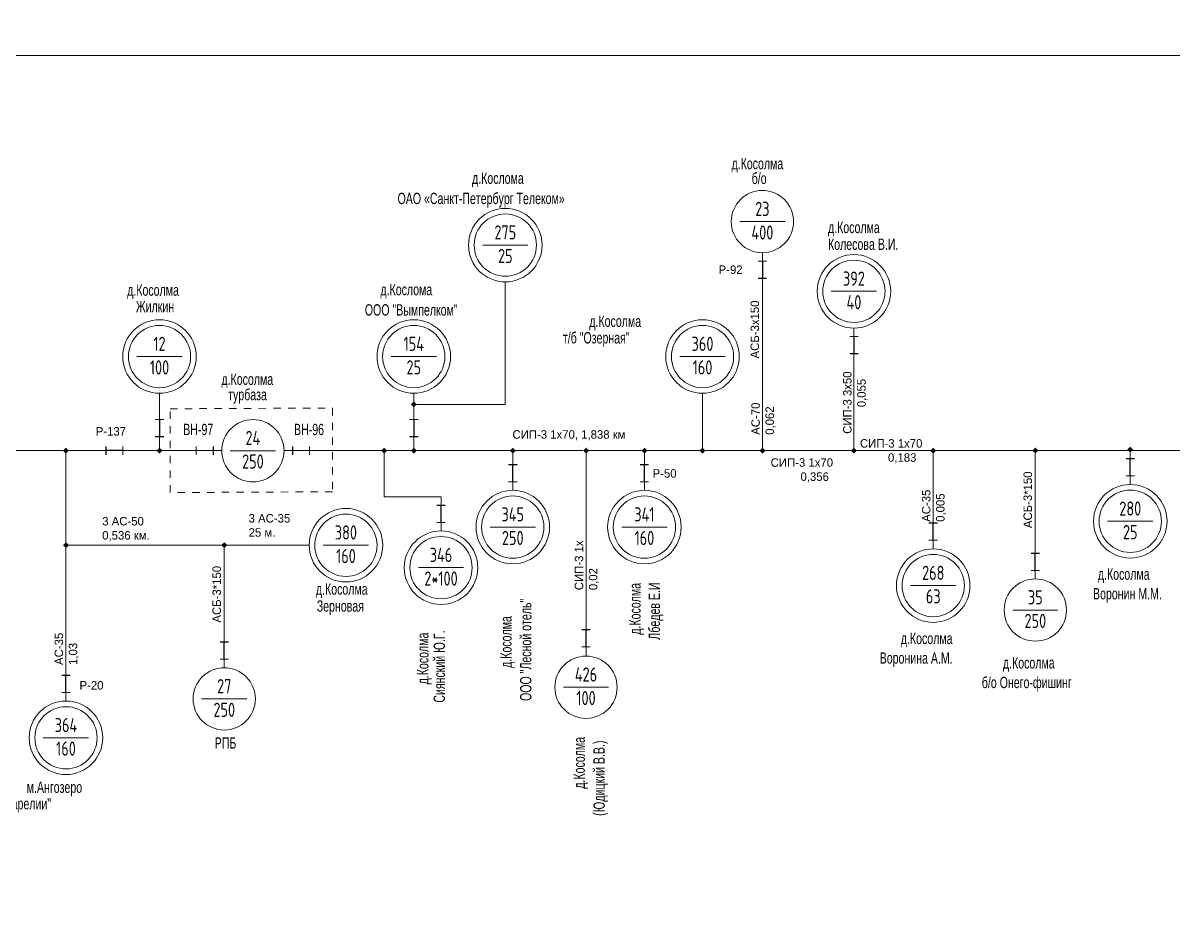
# Model space of a CAD drawing. Header units: millimetres. Extents: x 761 to 2477, y -1102 to -145.
# Drawn here: x 1092.4 to 1248.1, y -623.3 to -503.4 of the extents above; entities that cross this region are included whole.
import ezdxf
from ezdxf.enums import TextEntityAlignment as Align

# ---------------------------------------------------------------- set-up
doc = ezdxf.new("R2010")
doc.units = ezdxf.units.MM
doc.linetypes.add('JIS_02_1.0', pattern=[2, 1, -1])
for name, color, linetype, lineweight in [('10_КВ', 250, 'Continuous', 18), ('АТРИБУТЫ', 7, 'Continuous', 13), ('РАЗЪЕД_РУБИЛЬН', 150, 'Continuous', 13), ('ТЕКСТ', 7, 'Continuous', 13)]:
    doc.layers.add(name, color=color, linetype=linetype, lineweight=lineweight)
doc.layers.add('Слой1', color=7, linetype='Continuous', lineweight=13, plot=False)
doc.layers.add('СХ_ОПЕРАТИВНАЯ', color=10, linetype='Continuous')
doc.layers.add('ШУНТ_РАЗЪЕД', color=161, linetype='Continuous')
doc.styles.add('ATTRIB', font='txt.shx', dxfattribs={"width": 0.7, "height": 5})
doc.styles.add('ТЕКСТ_МОДЕЛИ', font='txt.shx', dxfattribs={"width": 0.7, "height": 5})

# ---------------------------------------------------------------- blocks, each defined once
blk = doc.blocks.new('ОТВЕТВЛЕНИЕ')
at = {"color": 0, "linetype": 'ByBlock'}
blk.add_solid([(0, 1.06), (1.06, 0), (-1.06, 0), (0, -1.06)], dxfattribs=at)
blk = doc.blocks.new('ТРАНСФ_ПОДСТ')
at = {"color": 7}
blk.add_line((-8, -11), (8, -11), dxfattribs=at)
at = {"color": 0}
blk.add_circle((0, -11), 11, dxfattribs=at)
at = {"layer": 'АТРИБУТЫ', "style": 'ATTRIB', "width": 0.7, "flags": 4}
for tag, p in [('OBOZN', (0, -9)), ('MOCHNOCT', (0, -17.33))]:
    blk.add_attdef(tag, text='', height=5, dxfattribs=at).set_placement(p, align=Align.CENTER)
at = {"layer": 'АТРИБУТЫ', "style": 'ТЕКСТ_МОДЕЛИ', "width": 0.7}
blk.add_attdef('MESTO_1', text='', height=5, dxfattribs=at).set_placement((14, -11), align=Align.BOTTOM_LEFT)
blk.add_attdef('MESTO_2', text='', height=5, dxfattribs=at).set_placement((14, -12), align=Align.TOP_LEFT)
blk = doc.blocks.new('РАЗЪЕДИНИТЕЛЬ')
at = {"color": 0, "linetype": 'ByBlock'}
for p, q in [((0, 0), (0, -3)), ((0, -9), (0, -12))]:
    blk.add_line(p, q, dxfattribs=at)
at = {"layer": 'РАЗЪЕД_РУБИЛЬН', "color": 0, "linetype": 'ByBlock'}
blk.add_line((-1.5, -3), (1.5, -3), dxfattribs=at)
at = {"layer": 'СХ_ОПЕРАТИВНАЯ', "color": 0, "linetype": 'ByBlock'}
blk.add_line((-1.5, -9), (1.5, -9), dxfattribs=at)
at = {"layer": 'ШУНТ_РАЗЪЕД', "color": 0}
blk.add_line((0, -3), (0, -9), dxfattribs=at)
at = {"layer": 'РАЗЪЕД_РУБИЛЬН', "color": 7, "style": 'ATTRIB', "width": 0.7}
blk.add_attdef('ДИСП_НОМ', text='', height=5, dxfattribs=at).set_placement((-4.75, -6), align=Align.MIDDLE_RIGHT)
at = {"layer": 'РАЗЪЕД_РУБИЛЬН', "color": 7, "style": 'ATTRIB', "width": 0.7, "flags": 1}
blk.add_attdef('КОД', text='', height=5, dxfattribs=at).set_placement((-4.75, -12), align=Align.MIDDLE_RIGHT)
blk = doc.blocks.new('ВЫКЛ_НАГРУЗКИ')
at = {"color": 0, "linetype": 'ByBlock'}
for p, q in [((0, 0), (0, -3)), ((0, -9), (0, -12))]:
    blk.add_line(p, q, dxfattribs=at)
at = {"layer": 'РАЗЪЕД_РУБИЛЬН', "color": 0, "linetype": 'ByBlock'}
blk.add_line((-1.5, -3), (1.5, -3), dxfattribs=at)
at = {"layer": 'СХ_ОПЕРАТИВНАЯ', "color": 0, "linetype": 'ByBlock'}
blk.add_line((-1.5, -9), (1.5, -9), dxfattribs=at)
at = {"layer": 'РАЗЪЕД_РУБИЛЬН', "color": 7, "style": 'ATTRIB', "width": 0.7}
blk.add_attdef('ДИСП_НОМ', text='', height=5, dxfattribs=at).set_placement((-4.75, -6), align=Align.MIDDLE_RIGHT)
at = {"layer": 'РАЗЪЕД_РУБИЛЬН', "color": 7, "style": 'ATTRIB', "width": 0.7, "flags": 1}
blk.add_attdef('КОД', text='', height=5, dxfattribs=at).set_placement((-4.75, -12), align=Align.MIDDLE_RIGHT)

msp = doc.modelspace()

# ---------------------------------------------------------------- linework, layer by layer
at = {"layer": '10_КВ', "color": 7}
for p, q in [((1192.53, -561.33), (1192.53, -537.98)), ((1204.93, -561.33), (1204.93, -549.33)), ((1110.87, -555.97), (1110.87, -553.57)), ((1145.31, -561.33), (1145.31, -553.57)), ((1184.42, -561.33), (1184.42, -553.57)), ((1110.87, -561.33), (1110.87, -560.57)), ((1085.79, -561.33), (1097.79, -561.33)), ((1098.2, -561.33), (1098.2, -569)), ((1102.44, -561.33), (1098.6, -561.33)), ((1107.04, -561.33), (1110.87, -561.33)), ((1110.87, -561.33), (1114.7, -561.33)), ((1115.85, -561.33), (1118.15, -561.33)), ((1128.89, -561.33), (1131.19, -561.33)), ((1132.34, -561.33), (1136.17, -561.33)), ((1136.17, -561.33), (1140, -561.33)), ((1140, -561.33), (1168.22, -561.33)), ((1158.72, -562.1), (1158.74, -561.33)), ((1180.64, -561.33), (1168.64, -561.33)), ((1176.55, -562.1), (1176.55, -561.72)), ((1176.56, -561.33), (1192.53, -561.33)), ((1204.53, -561.33), (1192.53, -561.33)), ((1204.93, -561.33), (1232.02, -561.33)), ((1215.67, -570.02), (1215.67, -561.33)), ((1229.5, -574.1), (1229.5, -561.33)), ((1232.02, -561.33), (1265.78, -561.33)), ((1242.36, -565.54), (1242.36, -561.34)), ((1098.2, -569), (1098.2, -590.64)), ((1098.2, -574.14), (1119.64, -574.14)), ((1119.64, -574.14), (1119.64, -586.14)), ((1119.64, -574.14), (1131.14, -574.14))]:
    msp.add_line(p, q, dxfattribs=at)
at = {"layer": '10_КВ', "color": 7, "ltscale": 100}
msp.add_line((1168.64, -589.16), (1168.64, -561.33), dxfattribs=at)
for points in [[(1145.31, -555.07), (1157.71, -555.07), (1157.71, -538.47)], [(1149, -567.59), (1141.3, -567.59), (1141.3, -561.33)]]:
    msp.add_lwpolyline(points, dxfattribs=at)
at = {"layer": '10_КВ', "color": 7, "linetype": 'JIS_02_1.0'}
msp.add_lwpolyline([(1112.3, -555.66), (1134.31, -555.55), (1134.31, -566.9), (1112.3, -567.01)], close=True, dxfattribs=at)
at = {"layer": '10_КВ', "color": 7}
for centre in [(1157.71, -533.49), (1204.93, -539.75), (1110.87, -548.58), (1145.31, -548.58), (1184.42, -548.58), (1158.72, -571.68), (1176.55, -571.68), (1242.36, -570.9), (1136.12, -574.14), (1149, -577.18), (1215.67, -579.61), (1098.2, -600.22)]:
    msp.add_circle(centre, 4.98, dxfattribs=at)
at = {"layer": 'Слой1', "color": 3}
msp.add_line((1425.25, -507.8), (1020.25, -507.8), dxfattribs=at)
for points in [[(1005.25, -507.8), (1425.25, -507.8), (1425.25, -210.8), (1005.25, -210.8)], [(1005.25, -804.8), (1425.25, -804.8), (1425.25, -507.8), (1005.25, -507.8)]]:
    msp.add_lwpolyline(points, close=True, dxfattribs=at)

# ---------------------------------------------------------------- block references
at = {"layer": '10_КВ', "color": 7}
ref = msp.add_blockref('ТРАНСФ_ПОДСТ', (1192.53, -526.09), dxfattribs=dict(at, xscale=0.3833279999998354, yscale=0.3833279999998354, zscale=0.3833279999998354))
ref.add_attrib('MESTO_1', 'д.Косолма', dxfattribs={"layer": 'АТРИБУТЫ', "height": 1.533, "width": 0.7}).set_placement((1188.35, -523.67), align=Align.BOTTOM_LEFT)
ref.add_attrib('MESTO_2', 'б/о', dxfattribs={"layer": 'АТРИБУТЫ', "height": 1.533, "width": 0.7}).set_placement((1191.08, -523.68), align=Align.TOP_LEFT)
ref.add_attrib('OBOZN', '23', dxfattribs={"layer": 'АТРИБУТЫ', "height": 1.917, "style": 'ATTRIB', "width": 0.7, "flags": 4}).set_placement((1192.53, -529.54), align=Align.CENTER)
ref.add_attrib('MOCHNOCT', '400', dxfattribs={"layer": 'АТРИБУТЫ', "height": 1.917, "style": 'ATTRIB', "width": 0.7, "flags": 4}).set_placement((1192.53, -532.74), align=Align.CENTER)
ref = msp.add_blockref('ТРАНСФ_ПОДСТ', (1157.71, -529.27), dxfattribs=dict(at, xscale=0.3833279999998354, yscale=0.3833279999998354, zscale=0.3833279999998354))
ref.add_attrib('MESTO_1', 'д.Кослома', dxfattribs={"layer": 'АТРИБУТЫ', "height": 1.533, "width": 0.7}).set_placement((1153.2, -525.65), align=Align.BOTTOM_LEFT)
ref.add_attrib('MESTO_2', 'ОАО «Санкт-Петербург Телеком»', dxfattribs={"layer": 'АТРИБУТЫ', "height": 1.5333, "width": 0.7}).set_placement((1143.11, -526.4), align=Align.TOP_LEFT)
ref.add_attrib('OBOZN', '275', dxfattribs={"layer": 'АТРИБУТЫ', "height": 1.917, "style": 'ATTRIB', "width": 0.7, "flags": 4}).set_placement((1157.71, -532.72), align=Align.CENTER)
ref.add_attrib('MOCHNOCT', '25', dxfattribs={"layer": 'АТРИБУТЫ', "height": 1.917, "style": 'ATTRIB', "width": 0.7, "flags": 4}).set_placement((1157.71, -535.92), align=Align.CENTER)
ref = msp.add_blockref('ТРАНСФ_ПОДСТ', (1204.93, -535.53), dxfattribs=dict(at, xscale=0.3833279999998354, yscale=0.3833279999998354, zscale=0.3833279999998354))
ref.add_attrib('MESTO_1', 'д.Косолма', dxfattribs={"layer": 'АТРИБУТЫ', "height": 1.533, "width": 0.7}).set_placement((1201.42, -532.32), align=Align.BOTTOM_LEFT)
ref.add_attrib('MESTO_2', 'Колесова В.И.', dxfattribs={"layer": 'АТРИБУТЫ', "height": 1.5333, "width": 0.7}).set_placement((1201.42, -532.6), align=Align.TOP_LEFT)
ref.add_attrib('OBOZN', '392', dxfattribs={"layer": 'АТРИБУТЫ', "height": 1.917, "style": 'ATTRIB', "width": 0.7, "flags": 4}).set_placement((1204.93, -538.98), align=Align.CENTER)
ref.add_attrib('MOCHNOCT', '40', dxfattribs={"layer": 'АТРИБУТЫ', "height": 1.917, "style": 'ATTRIB', "width": 0.7, "flags": 4}).set_placement((1204.93, -542.18), align=Align.CENTER)
at = {"layer": '10_КВ', "color": 7, "xscale": 0.3833279999998354, "yscale": 0.3833279999998354, "zscale": 0.3833279999998354}
for name, p in [('РАЗЪЕДИНИТЕЛЬ', (1192.53, -534.53)), ('РАЗЪЕДИНИТЕЛЬ', (1204.93, -544.73)), ('РАЗЪЕДИНИТЕЛЬ', (1110.87, -555.97)), ('РАЗЪЕДИНИТЕЛЬ', (1145.31, -555.97)), ('ОТВЕТВЛЕНИЕ', (1145.31, -555.07)), ('ОТВЕТВЛЕНИЕ', (1098.2, -561.33)), ('ОТВЕТВЛЕНИЕ', (1110.87, -561.33)), ('ОТВЕТВЛЕНИЕ', (1141.3, -561.33)), ('ОТВЕТВЛЕНИЕ', (1145.31, -561.33)), ('ОТВЕТВЛЕНИЕ', (1158.73, -561.33)), ('ОТВЕТВЛЕНИЕ', (1168.64, -561.33)), ('ОТВЕТВЛЕНИЕ', (1176.57, -561.33)), ('ОТВЕТВЛЕНИЕ', (1184.42, -561.33)), ('ОТВЕТВЛЕНИЕ', (1192.53, -561.33)), ('ОТВЕТВЛЕНИЕ', (1204.93, -561.33)), ('ОТВЕТВЛЕНИЕ', (1215.67, -561.33)), ('ОТВЕТВЛЕНИЕ', (1229.5, -561.33)), ('ОТВЕТВЛЕНИЕ', (1242.34, -561.19)), ('ОТВЕТВЛЕНИЕ', (1098.2, -574.14)), ('ОТВЕТВЛЕНИЕ', (1119.64, -574.14))]:
    msp.add_blockref(name, p, dxfattribs=at)
at = {"layer": '10_КВ', "color": 7}
ref = msp.add_blockref('ТРАНСФ_ПОДСТ', (1110.87, -544.37), dxfattribs=dict(at, xscale=0.3833279999998354, yscale=0.3833279999998354, zscale=0.3833279999998354))
ref.add_attrib('MESTO_1', 'д.Косолма', dxfattribs={"layer": 'АТРИБУТЫ', "height": 1.533, "width": 0.7}).set_placement((1106.49, -540.81), align=Align.BOTTOM_LEFT)
ref.add_attrib('MESTO_2', 'Жилкин', dxfattribs={"layer": 'АТРИБУТЫ', "height": 1.533, "width": 0.7}).set_placement((1107.67, -541.04), align=Align.TOP_LEFT)
ref.add_attrib('OBOZN', '12', dxfattribs={"layer": 'АТРИБУТЫ', "height": 1.917, "style": 'ATTRIB', "width": 0.7, "flags": 4}).set_placement((1110.87, -547.82), align=Align.CENTER)
ref.add_attrib('MOCHNOCT', '100', dxfattribs={"layer": 'АТРИБУТЫ', "height": 1.917, "style": 'ATTRIB', "width": 0.7, "flags": 4}).set_placement((1110.87, -551.01), align=Align.CENTER)
ref = msp.add_blockref('ТРАНСФ_ПОДСТ', (1145.31, -544.37), dxfattribs=dict(at, xscale=0.3833279999998354, yscale=0.3833279999998354, zscale=0.3833279999998354))
ref.add_attrib('MESTO_1', 'д.Кослома', dxfattribs={"layer": 'АТРИБУТЫ', "height": 1.533, "width": 0.7}).set_placement((1140.8, -540.74), align=Align.BOTTOM_LEFT)
ref.add_attrib('MESTO_2', 'ООО "Вымпелком"', dxfattribs={"layer": 'АТРИБУТЫ', "height": 1.5333, "width": 0.7}).set_placement((1138.68, -541.5), align=Align.TOP_LEFT)
ref.add_attrib('OBOZN', '154', dxfattribs={"layer": 'АТРИБУТЫ', "height": 1.917, "style": 'ATTRIB', "width": 0.7, "flags": 4}).set_placement((1145.31, -547.82), align=Align.CENTER)
ref.add_attrib('MOCHNOCT', '25', dxfattribs={"layer": 'АТРИБУТЫ', "height": 1.917, "style": 'ATTRIB', "width": 0.7, "flags": 4}).set_placement((1145.31, -551.01), align=Align.CENTER)
ref = msp.add_blockref('ТРАНСФ_ПОДСТ', (1184.42, -544.37), dxfattribs=dict(at, xscale=0.3833279999998354, yscale=0.3833279999998354, zscale=0.3833279999998354))
ref.add_attrib('MESTO_1', 'д.Косолма', dxfattribs={"layer": 'АТРИБУТЫ', "height": 1.533, "width": 0.7}).set_placement((1169.09, -545.03), align=Align.BOTTOM_LEFT)
ref.add_attrib('MESTO_2', 'т/б "Озерная"', dxfattribs={"layer": 'АТРИБУТЫ', "height": 1.5333, "width": 0.7}).set_placement((1165.51, -545.28), align=Align.TOP_LEFT)
ref.add_attrib('OBOZN', '360', dxfattribs={"layer": 'АТРИБУТЫ', "height": 1.917, "style": 'ATTRIB', "width": 0.7, "flags": 4}).set_placement((1184.42, -547.82), align=Align.CENTER)
ref.add_attrib('MOCHNOCT', '160', dxfattribs={"layer": 'АТРИБУТЫ', "height": 1.917, "style": 'ATTRIB', "width": 0.7, "flags": 4}).set_placement((1184.42, -551.01), align=Align.CENTER)
ref = msp.add_blockref('ТРАНСФ_ПОДСТ', (1123.52, -557.12), dxfattribs=dict(at, xscale=0.3833279999998354, yscale=0.3833279999998354, zscale=0.3833279999998354))
ref.add_attrib('MESTO_1', 'д.Косолма', dxfattribs={"layer": 'АТРИБУТЫ', "height": 1.533, "width": 0.7}).set_placement((1119.26, -552.88), align=Align.BOTTOM_LEFT)
ref.add_attrib('MESTO_2', 'турбаза', dxfattribs={"layer": 'АТРИБУТЫ', "height": 1.533, "width": 0.7}).set_placement((1120.17, -552.97), align=Align.TOP_LEFT)
ref.add_attrib('OBOZN', '24', dxfattribs={"layer": 'АТРИБУТЫ', "height": 1.917, "style": 'ATTRIB', "width": 0.7, "flags": 4}).set_placement((1123.52, -560.57), align=Align.CENTER)
ref.add_attrib('MOCHNOCT', '250', dxfattribs={"layer": 'АТРИБУТЫ', "height": 1.917, "style": 'ATTRIB', "width": 0.7, "flags": 4}).set_placement((1123.52, -563.76), align=Align.CENTER)
ref = msp.add_blockref('ВЫКЛ_НАГРУЗКИ', (1114.7, -561.33), dxfattribs=dict(at, xscale=-0.3833279999999775, yscale=0.3833279999999775, zscale=0.3833280000000001, rotation=90))
ref.add_attrib('ДИСП_НОМ', 'ВН-97', dxfattribs={"layer": 'РАЗЪЕД_РУБИЛЬН', "color": 7, "height": 1.533, "width": 0.7}).set_placement((1118.15, -558.46), align=Align.MIDDLE_RIGHT)
ref = msp.add_blockref('ВЫКЛ_НАГРУЗКИ', (1132.34, -561.33), dxfattribs=dict(at, xscale=0.3833279999999775, yscale=0.3833279999999775, zscale=0.3833279999999775, rotation=270))
ref.add_attrib('ДИСП_НОМ', 'ВН-96', dxfattribs={"layer": 'РАЗЪЕД_РУБИЛЬН', "color": 7, "height": 1.533, "width": 0.7}).set_placement((1131.12, -558.46), align=Align.MIDDLE)
for p, xscale, yscale, zscale, rotation in [((1107.04, -561.33), 0.3833279999999775, 0.3833279999999775, 0.3833279999999775, 270), ((1158.72, -566.7), 0.3833279999998354, 0.3833279999998354, 0.3833279999998354, 180), ((1176.55, -566.7), 0.3833279999998354, 0.3833279999998354, 0.3833279999998354, 180), ((1242.36, -565.91), 0.3833279999998354, 0.3833279999998354, 0.3833279999998354, 180), ((1149, -572.19), 0.3833279999998354, 0.3833279999998354, 0.3833279999998354, 180), ((1215.67, -574.62), 0.3833279999998354, 0.3833279999998354, 0.3833279999998354, 180), ((1229.5, -578.7), 0.3833279999998354, 0.3833279999998354, 0.3833279999998354, 180), ((1168.64, -589.07), 0.3833279999998354, 0.3833279999998354, 0.3833279999998354, 180), ((1119.64, -590.74), 0.3833279999998354, 0.3833279999998354, 0.3833279999998354, 180), ((1098.2, -595.24), 0.3833279999998354, 0.3833279999998354, 0.3833279999998354, 180)]:
    msp.add_blockref('РАЗЪЕДИНИТЕЛЬ', p, dxfattribs=dict(at, xscale=xscale, yscale=yscale, zscale=zscale, rotation=rotation))
ref = msp.add_blockref('ТРАНСФ_ПОДСТ', (1242.36, -566.68), dxfattribs=dict(at, xscale=0.3833279999998354, yscale=0.3833279999998354, zscale=0.3833279999998354))
ref.add_attrib('MESTO_1', 'д.Косолма', dxfattribs={"layer": 'АТРИБУТЫ', "height": 1.533, "width": 0.7}).set_placement((1237.97, -579.28), align=Align.BOTTOM_LEFT)
ref.add_attrib('MESTO_2', 'Воронин М.М.', dxfattribs={"layer": 'АТРИБУТЫ', "height": 1.5333, "width": 0.7}).set_placement((1237.31, -579.94), align=Align.TOP_LEFT)
ref.add_attrib('OBOZN', '280', dxfattribs={"layer": 'АТРИБУТЫ', "height": 1.917, "style": 'ATTRIB', "width": 0.7, "flags": 4}).set_placement((1242.36, -570.13), align=Align.CENTER)
ref.add_attrib('MOCHNOCT', '25', dxfattribs={"layer": 'АТРИБУТЫ', "height": 1.917, "style": 'ATTRIB', "width": 0.7, "flags": 4}).set_placement((1242.36, -573.32), align=Align.CENTER)
ref = msp.add_blockref('ТРАНСФ_ПОДСТ', (1158.72, -567.47), dxfattribs=dict(at, xscale=0.3833279999998354, yscale=0.3833279999998354, zscale=0.3833279999998354))
ref.add_attrib('MESTO_1', 'д.Косолма', dxfattribs={"layer": 'АТРИБУТЫ', "height": 1.533, "rotation": 90, "width": 0.7}).set_placement((1159.02, -590.75), align=Align.BOTTOM_LEFT)
ref.add_attrib('MESTO_2', 'ООО "Лесной отель"', dxfattribs={"layer": 'АТРИБУТЫ', "height": 1.5333, "rotation": 90, "width": 0.7}).set_placement((1159.71, -595.24), align=Align.TOP_LEFT)
ref.add_attrib('OBOZN', '345', dxfattribs={"layer": 'АТРИБУТЫ', "height": 1.917, "style": 'ATTRIB', "width": 0.7, "flags": 4}).set_placement((1158.72, -570.92), align=Align.CENTER)
ref.add_attrib('MOCHNOCT', '250', dxfattribs={"layer": 'АТРИБУТЫ', "height": 1.917, "style": 'ATTRIB', "width": 0.7, "flags": 4}).set_placement((1158.72, -574.11), align=Align.CENTER)
ref = msp.add_blockref('ТРАНСФ_ПОДСТ', (1176.55, -567.47), dxfattribs=dict(at, xscale=0.3833279999998354, yscale=0.3833279999998354, zscale=0.3833279999998354))
ref.add_attrib('MESTO_1', 'д.Косолма', dxfattribs={"layer": 'АТРИБУТЫ', "height": 1.533, "rotation": 90, "width": 0.7}).set_placement((1176.49, -586.26), align=Align.BOTTOM_LEFT)
ref.add_attrib('MESTO_2', 'Лбедев Е.И', dxfattribs={"layer": 'АТРИБУТЫ', "height": 1.533, "rotation": 90, "width": 0.7}).set_placement((1177.12, -586.93), align=Align.TOP_LEFT)
ref.add_attrib('OBOZN', '341', dxfattribs={"layer": 'АТРИБУТЫ', "height": 1.917, "style": 'ATTRIB', "width": 0.7, "flags": 4}).set_placement((1176.55, -570.92), align=Align.CENTER)
ref.add_attrib('MOCHNOCT', '160', dxfattribs={"layer": 'АТРИБУТЫ', "height": 1.917, "style": 'ATTRIB', "width": 0.7, "flags": 4}).set_placement((1176.55, -574.11), align=Align.CENTER)
ref = msp.add_blockref('ТРАНСФ_ПОДСТ', (1136.12, -569.93), dxfattribs=dict(at, xscale=0.3833279999998354, yscale=0.3833279999998354, zscale=0.3833279999998354))
ref.add_attrib('MESTO_1', 'д.Косолма', dxfattribs={"layer": 'АТРИБУТЫ', "height": 1.533, "width": 0.7}).set_placement((1132.05, -581.3), align=Align.BOTTOM_LEFT)
ref.add_attrib('MESTO_2', 'Зерновая', dxfattribs={"layer": 'АТРИБУТЫ', "height": 1.533, "width": 0.7}).set_placement((1132.17, -581.61), align=Align.TOP_LEFT)
ref.add_attrib('OBOZN', '380', dxfattribs={"layer": 'АТРИБУТЫ', "height": 1.917, "style": 'ATTRIB', "width": 0.7, "flags": 4}).set_placement((1136.12, -573.37), align=Align.CENTER)
ref.add_attrib('MOCHNOCT', '160', dxfattribs={"layer": 'АТРИБУТЫ', "height": 1.917, "style": 'ATTRIB', "width": 0.7, "flags": 4}).set_placement((1136.12, -576.57), align=Align.CENTER)
ref = msp.add_blockref('ТРАНСФ_ПОДСТ', (1149, -572.96), dxfattribs=dict(at, xscale=0.3833279999998354, yscale=0.3833279999998354, zscale=0.3833279999998354))
ref.add_attrib('MESTO_1', 'д.Косолма', dxfattribs={"layer": 'АТРИБУТЫ', "height": 1.533, "rotation": 90, "width": 0.7}).set_placement((1147.76, -592.99), align=Align.BOTTOM_LEFT)
ref.add_attrib('MESTO_2', 'Сиянский Ю.Г.', dxfattribs={"layer": 'АТРИБУТЫ', "height": 1.5333, "rotation": 90, "width": 0.7}).set_placement((1148, -595.47), align=Align.TOP_LEFT)
ref.add_attrib('OBOZN', '346', dxfattribs={"layer": 'АТРИБУТЫ', "height": 1.917, "style": 'ATTRIB', "width": 0.7, "flags": 4}).set_placement((1149, -576.41), align=Align.CENTER)
ref.add_attrib('MOCHNOCT', '2*100', dxfattribs={"layer": 'АТРИБУТЫ', "height": 1.917, "style": 'ATTRIB', "width": 0.7, "flags": 4}).set_placement((1149, -579.61), align=Align.CENTER)
ref = msp.add_blockref('ТРАНСФ_ПОДСТ', (1215.67, -575.39), dxfattribs=dict(at, xscale=0.3833279999998354, yscale=0.3833279999998354, zscale=0.3833279999998354))
ref.add_attrib('MESTO_1', 'д.Косолма ', dxfattribs={"layer": 'АТРИБУТЫ', "height": 1.533, "width": 0.7}).set_placement((1211.28, -587.99), align=Align.BOTTOM_LEFT)
ref.add_attrib('MESTO_2', 'Воронина А.М.', dxfattribs={"layer": 'АТРИБУТЫ', "height": 1.5333, "width": 0.7}).set_placement((1208.42, -588.65), align=Align.TOP_LEFT)
ref.add_attrib('OBOZN', '268', dxfattribs={"layer": 'АТРИБУТЫ', "height": 1.917, "style": 'ATTRIB', "width": 0.7, "flags": 4}).set_placement((1215.67, -578.84), align=Align.CENTER)
ref.add_attrib('MOCHNOCT', '63', dxfattribs={"layer": 'АТРИБУТЫ', "height": 1.917, "style": 'ATTRIB', "width": 0.7, "flags": 4}).set_placement((1215.67, -582.03), align=Align.CENTER)
ref = msp.add_blockref('ТРАНСФ_ПОДСТ', (1229.5, -578.7), dxfattribs=dict(at, xscale=0.3833279999998354, yscale=0.3833279999998354, zscale=0.3833279999998354))
ref.add_attrib('MESTO_1', 'д.Косолма', dxfattribs={"layer": 'АТРИБУТЫ', "height": 1.533, "width": 0.7}).set_placement((1225.11, -591.3), align=Align.BOTTOM_LEFT)
ref.add_attrib('MESTO_2', 'б/о Онего-фишинг', dxfattribs={"layer": 'АТРИБУТЫ', "height": 1.5333, "width": 0.7}).set_placement((1222.25, -591.96), align=Align.TOP_LEFT)
ref.add_attrib('OBOZN', '35', dxfattribs={"layer": 'АТРИБУТЫ', "height": 1.917, "style": 'ATTRIB', "width": 0.7, "flags": 4}).set_placement((1229.5, -582.15), align=Align.CENTER)
ref.add_attrib('MOCHNOCT', '250', dxfattribs={"layer": 'АТРИБУТЫ', "height": 1.917, "style": 'ATTRIB', "width": 0.7, "flags": 4}).set_placement((1229.5, -585.35), align=Align.CENTER)
ref = msp.add_blockref('ТРАНСФ_ПОДСТ', (1168.64, -589.16), dxfattribs=dict(at, xscale=0.3833279999998354, yscale=0.3833279999998354, zscale=0.3833279999998354))
ref.add_attrib('MESTO_1', 'д.Косолма', dxfattribs={"layer": 'АТРИБУТЫ', "height": 1.533, "rotation": 90, "width": 0.7}).set_placement((1168.94, -607.12), align=Align.BOTTOM_LEFT)
ref.add_attrib('MESTO_2', '(Юдицкий В.В.)', dxfattribs={"layer": 'АТРИБУТЫ', "height": 1.5333, "rotation": 90, "width": 0.7}).set_placement((1169.64, -610.8), align=Align.TOP_LEFT)
ref.add_attrib('OBOZN', '426', dxfattribs={"layer": 'АТРИБУТЫ', "height": 1.917, "style": 'ATTRIB', "width": 0.7, "flags": 4}).set_placement((1168.64, -592.61), align=Align.CENTER)
ref.add_attrib('MOCHNOCT', '100', dxfattribs={"layer": 'АТРИБУТЫ', "height": 1.917, "style": 'ATTRIB', "width": 0.7, "flags": 4}).set_placement((1168.64, -595.8), align=Align.CENTER)
ref = msp.add_blockref('ТРАНСФ_ПОДСТ', (1119.64, -590.74), dxfattribs=dict(at, xscale=0.3833279999998354, yscale=0.3833279999998354, zscale=0.3833279999998354))
ref.add_attrib('MESTO_1', 'РПБ', dxfattribs={"layer": 'АТРИБУТЫ', "height": 1.533, "width": 0.7}).set_placement((1118.34, -602.15), align=Align.BOTTOM_LEFT)
ref.add_attrib('OBOZN', '27', dxfattribs={"layer": 'АТРИБУТЫ', "height": 1.917, "style": 'ATTRIB', "width": 0.7, "flags": 4}).set_placement((1119.64, -594.19), align=Align.CENTER)
ref.add_attrib('MOCHNOCT', '250', dxfattribs={"layer": 'АТРИБУТЫ', "height": 1.917, "style": 'ATTRIB', "width": 0.7, "flags": 4}).set_placement((1119.64, -597.39), align=Align.CENTER)
ref = msp.add_blockref('ТРАНСФ_ПОДСТ', (1098.2, -596.01), dxfattribs=dict(at, xscale=0.3833279999998354, yscale=0.3833279999998354, zscale=0.3833279999998354))
ref.add_attrib('MESTO_1', 'м.Ангозеро', dxfattribs={"layer": 'АТРИБУТЫ', "height": 1.533, "width": 0.7}).set_placement((1092.88, -608.14), align=Align.BOTTOM_LEFT)
ref.add_attrib('MESTO_2', 'СОТ ""Творческих союзов Карелии"', dxfattribs={"layer": 'АТРИБУТЫ', "height": 1.5333, "width": 0.7}).set_placement((1072.3, -608.38), align=Align.TOP_LEFT)
ref.add_attrib('OBOZN', '364', dxfattribs={"layer": 'АТРИБУТЫ', "height": 1.917, "style": 'ATTRIB', "width": 0.7, "flags": 4}).set_placement((1098.2, -599.46), align=Align.CENTER)
ref.add_attrib('MOCHNOCT', '160', dxfattribs={"layer": 'АТРИБУТЫ', "height": 1.917, "style": 'ATTRIB', "width": 0.7, "flags": 4}).set_placement((1098.2, -602.65), align=Align.CENTER)

# ---------------------------------------------------------------- texts
at = {"layer": 'ТЕКСТ', "color": 7, "char_height": 1.15, "attachment_point": 1}
for s, insert, width in [('Р-92', (1186.6, -536.24), 3.4967), ('Р-137', (1102.23, -558.14), 3.4967), ('СИП-3 1х70, 1,838 км', (1158.68, -558.56), 36.8963), ('СИП-3 1х70\\P\\pi3.7931;0,183', (1205.75, -559.77), 11.8027), ('Р-50', (1177.66, -563.84), 3.4967), ('СИП-3 1х70 \\P\\pi4.0417;0,356', (1193.65, -562.36), 12.6834), ('3 АС-35 \\P25 м.', (1122.94, -569.92), 15.5579), ('3 АС-50 \\P0,536 км.', (1103.11, -570.31), 15.5579), ('Р-20', (1100.04, -592.54), 3.4967)]:
    msp.add_mtext(s, dxfattribs=dict(at, insert=insert, width=width))
at = {"layer": 'ТЕКСТ', "color": 7, "char_height": 1.15, "attachment_point": 1, "rotation": 90}
for s, insert, width in [('АСБ-3х150', (1190.93, -548.84), 11.6082), ('СИП-3 3х50\\P\\pi3.5999;0,055', (1203.46, -559.05), 11.6082), ('АС-70 \\P0,062', (1191.03, -559.18), 6.6907), ('АСБ-3*150', (1227.9, -571.82), 11.6082), ('АС-35 \\P0,005 ', (1214.14, -570.97), 11.6082), ('СИП-3 1х \\P0,02 ', (1167.11, -580.23), 11.6082), ('АСБ-3*150', (1118.04, -584.62), 11.6082), ('АС-35\\P1,03', (1096.66, -590.36), 16.4471)]:
    msp.add_mtext(s, dxfattribs=dict(at, insert=insert, width=width))

doc.saveas('drawing.dxf')
